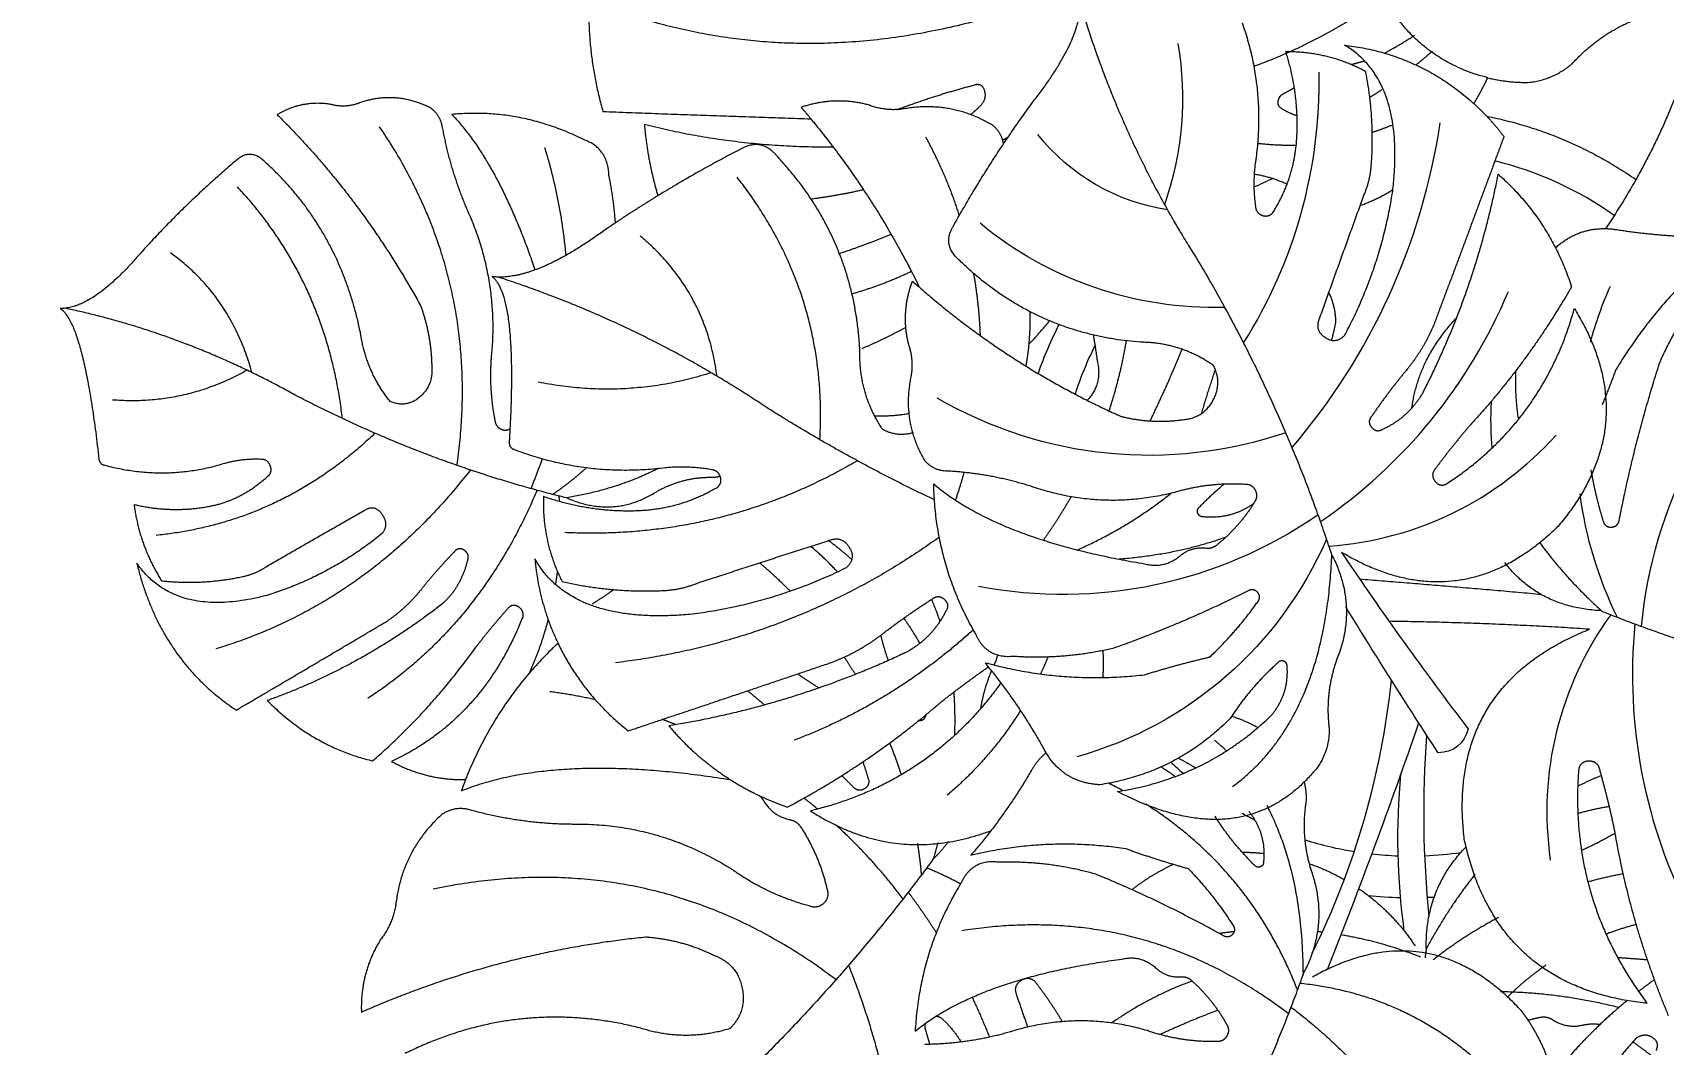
# Model space of a CAD drawing. Header units: inches. Extents: x 17146 to 31738, y -8920 to -2452.
# Drawn here: x 22811.06 to 22822.94, y -5223.51 to -5216.14 of the extents above; entities that cross this region are included whole.
import ezdxf

# ---------------------------------------------------------------- set-up
doc = ezdxf.new("R2010")
doc.units = ezdxf.units.IN
doc.header["$LTSCALE"] = 25
doc.header["$MEASUREMENT"] = 0
doc.header["$PDMODE"] = 3
doc.layers.get('Defpoints').update_dxf_attribs({"color": 251})
doc.layers.add('Dim-external', color=151, linetype='Continuous', lineweight=9)
doc.layers.add('plants', color=105, linetype='Continuous', lineweight=18)
doc.styles.add('int text 1in-8ft', font='trebuc.ttf', dxfattribs={"height": 7})
doc.dimstyles.new('dim 1in-8ft', dxfattribs={"dimtxt": 7, "dimasz": 2, "dimexe": 6, "dimexo": 6, "dimgap": 1, "dimtad": 1, "dimdec": 0, "dimzin": 0, "dimdsep": 46, "dimlunit": 4, "dimtxsty": 'int text 1in-8ft', "dimblk": 'DOT', "dimcen": 4, "dimdle": 6, "dimclrt": 7, "dimadec": 0, "dimazin": 0, "dimtfac": 1, "dimtdec": 0, "dimtofl": 0, "dimtmove": 0, "dimatfit": 3, "dimfxl": 6, "dimfxlon": 1, "dimtolj": 1, "dimtzin": 0, "dimarcsym": 0})
doc.dimstyles.new('dim 1in-8ft c-c', dxfattribs={"dimtxt": 7, "dimasz": 2, "dimexe": 6, "dimexo": 6, "dimgap": 1, "dimtad": 1, "dimdec": 0, "dimzin": 0, "dimdsep": 46, "dimlunit": 4, "dimtxsty": 'int text 1in-8ft', "dimblk": 'DOT', "dimcen": 4, "dimdle": 6, "dimclrt": 7, "dimadec": 0, "dimazin": 0, "dimtfac": 1, "dimtdec": 0, "dimtofl": 0, "dimtmove": 0, "dimatfit": 3, "dimfxl": 6, "dimfxlon": 1, "dimtolj": 1, "dimtzin": 0, "dimarcsym": 0})

# ---------------------------------------------------------------- blocks, each defined once
blk = doc.blocks.new('Monstera_86')
at = {"layer": 'plants'}
for points, degree in [([(0.5667, 1.02229), (0.60753, 1.08693), (0.61641, 1.15825)], 2), ([(0.79487, 0.9924), (0.82491, 1.07672), (0.87244, 1.15207)], 2), ([(0.80145, 1.01022), (0.7355, 1.06021), (0.70638, 1.13893)], 2), ([(0.9968, 0.92926), (1.06038, 1.01567), (1.14135, 1.08578)], 2), ([(0.61464, 1.02921), (0.62833, 1.04457), (0.6387, 1.06165)], 2), ([(0.79655, 0.99708), (0.72491, 1.005), (0.67851, 1.06165)], 2), ([(1.04313, 0.98738), (1.0286, 1.02367), (1.02099, 1.06207)], 2), ([(0.63256, 1.01968), (0.64656, 1.03297), (0.65816, 1.04784)], 2), ([(0.65816, 1.04784), (0.66256, 1.03143), (0.67193, 1.0174)], 2), ([(0.60197, 1.03403), (0.5998, 1.02947), (0.60413, 1.0268)], 2), ([(0.60346, 1.03764), (0.6089, 1.03343), (0.61464, 1.02921)], 2), ([(1.15735, 1.02155), (1.22372, 1.00502), (1.28527, 1.03558)], 2), ([(0.60413, 1.0268), (0.60846, 1.02414), (0.61292, 1.0273)], 2), ([(0.61292, 1.0273), (0.61379, 1.02825), (0.61464, 1.02921)], 2), ([(0.83646, 1.01991), (0.83472, 1.02301), (0.83651, 1.02608)], 2), ([(0.83651, 1.02608), (0.8383, 1.02915), (0.84178, 1.02903)], 2), ([(0.87315, 1.0252), (0.85755, 1.01796), (0.84145, 1.01187)], 2), ([(0.84178, 1.02903), (0.86133, 1.02954), (0.87986, 1.02311)], 2), ([(0.95464, 1.02375), (0.97757, 1.0304), (1.0014, 1.03065)], 2), ([(0.97563, 1.00495), (0.97052, 1.01564), (0.96615, 1.02667)], 2), ([(0.99162, 1.01698), (0.98578, 1.02245), (0.98163, 1.02931)], 2), ([(0.99866, 1.0306), (0.99981, 1.02679), (1.00089, 1.02297)], 2), ([(1.10795, 1.02202), (1.13276, 1.0296), (1.15735, 1.02155)], 2), ([(0.61765, 1.00654), (0.62539, 1.01287), (0.63256, 1.01968)], 2), ([(0.64199, 1.02006), (0.63732, 1.01897), (0.63256, 1.01968)], 2), ([(0.65841, 1.0172), (0.65077, 1.02209), (0.64199, 1.02006)], 2), ([(0.66545, 1.0158), (0.66166, 1.01506), (0.65841, 1.0172)], 2), ([(0.67193, 1.0174), (0.66872, 1.0165), (0.66545, 1.0158)], 2), ([(0.67193, 1.0174), (0.67377, 1.01465), (0.67578, 1.01203)], 2), ([(0.85593, 0.99552), (0.84414, 1.00599), (0.83646, 1.01991)], 2), ([(0.85541, 0.99599), (0.87897, 1.0046), (0.89943, 1.01898)], 2), ([(0.87986, 1.02311), (0.91734, 1.01211), (0.95464, 1.02375)], 2), ([(1.00672, 1.02338), (0.97102, 0.99428), (0.89371, 0.98396)], 2), ([(0.94156, 0.99595), (0.93319, 1.00659), (0.92633, 1.01828)], 2), ([(0.94512, 1.02117), (0.94837, 1.01228), (0.95131, 1.00326)], 2), ([(0.98175, 0.94256), (1.00435, 0.97967), (1.00672, 1.02338)], 2), ([(0.99521, 1.01519), (0.99307, 1.01538), (0.99162, 1.01698)], 2), ([(1.00089, 1.02297), (1.00168, 1.02105), (1.00104, 1.01906)], 2), ([(1.10117, 1), (1.09867, 1.01282), (1.10795, 1.02202)], 2), ([(0.5952, 1.01494), (0.61564, 0.96604), (0.62462, 0.91381)], 2), ([(0.64429, 0.87995), (0.64982, 0.95114), (0.60688, 1.00818)], 2), ([(0.60688, 1.00818), (0.68931, 0.99963), (0.70677, 0.91862)], 2), ([(0.68708, 1.00168), (0.65419, 1.00227), (0.62223, 1.01037)], 2), ([(0.67578, 1.01203), (0.72596, 0.95809), (0.78971, 0.99382)], 2), ([(0.80285, 1.01385), (0.88281, 0.95298), (0.98117, 0.96849)], 2), ([(1.3092, 1.01295), (1.23471, 0.98015), (1.15396, 0.97185)], 2), ([(1.29887, 0.97353), (1.30992, 0.99171), (1.3092, 1.01295)], 2), ([(0.6029, 0.99528), (0.6073, 0.99841), (0.61155, 1.00169)], 2), ([(0.68323, 1.00485), (0.6736, 0.99509), (0.66198, 0.98716)], 2), ([(0.79792, 1.00081), (0.82311, 0.93609), (0.88074, 0.89931)], 2), ([(0.95131, 1.00326), (0.95303, 0.99877), (0.94918, 0.99588)], 2), ([(1.11569, 0.98233), (1.10367, 0.98718), (1.10117, 1)], 2), ([(0.7815, 0.98973), (0.76381, 0.94521), (0.74719, 0.90029), (0.73162, 0.85498)], 3), ([(0.79487, 0.9924), (0.77991, 0.96491), (0.79039, 0.93532)], 2), ([(0.81468, 0.90002), (0.79519, 0.93725), (0.79487, 0.9924)], 2), ([(0.86171, 0.99367), (0.85845, 0.99337), (0.85593, 0.99552)], 2), ([(0.87504, 0.98903), (0.86934, 0.99426), (0.86171, 0.99367)], 2), ([(0.89371, 0.98396), (0.88312, 0.98159), (0.87504, 0.98903)], 2), ([(0.94918, 0.99588), (0.94533, 0.99298), (0.94156, 0.99595)], 2), ([(1.04999, 0.99524), (1.14868, 0.92044), (1.27007, 0.9458)], 2), ([(0.62282, 0.98313), (0.61478, 0.98364), (0.60675, 0.98433)], 2), ([(0.72373, 0.98425), (0.7069, 0.97107), (0.68797, 0.96106)], 2), ([(0.72753, 0.97824), (0.72789, 0.98079), (0.72823, 0.98334)], 2), ([(0.73064, 0.98294), (0.75172, 0.97458), (0.77405, 0.9708)], 2), ([(0.78983, 0.9807), (0.76659, 0.93386), (0.75201, 0.88356), (0.7466, 0.83155)], 3), ([(1.15396, 0.97185), (1.1338, 0.97335), (1.11569, 0.98233)], 2), ([(0.70088, 0.93766), (0.71521, 0.95566), (0.72753, 0.97824)], 2), ([(0.72753, 0.97824), (0.72825, 0.94586), (0.70582, 0.92267)], 2), ([(0.76434, 0.94555), (0.74593, 0.95817), (0.73368, 0.97676)], 2), ([(0.8336, 0.97073), (0.83557, 0.97267), (0.83803, 0.97145)], 2), ([(0.83803, 0.97145), (0.87206, 0.95234), (0.9081, 0.93762)], 2), ([(1.29031, 0.95339), (1.29185, 0.96463), (1.29887, 0.97353)], 2), ([(0.6291, 0.97012), (0.6211, 0.96713), (0.61282, 0.96501)], 2), ([(0.73956, 0.96864), (0.74345, 0.94018), (0.74405, 0.91145), (0.74135, 0.88285)], 3), ([(0.78438, 0.96931), (0.78574, 0.96915), (0.78709, 0.969)], 2), ([(0.83271, 0.96621), (0.83163, 0.96879), (0.8336, 0.97073)], 2), ([(0.83257, 0.96902), (0.83658, 0.96945), (0.84057, 0.97003)], 2), ([(0.8576, 0.9345), (0.84357, 0.94904), (0.83271, 0.96621)], 2), ([(1.01051, 0.94744), (1.00239, 0.95826), (0.99515, 0.96969)], 2), ([(0.61361, 0.80086), (0.61888, 0.85614), (0.60828, 0.91091), (0.58279, 0.96024)], 3), ([(0.72598, 0.96092), (0.72921, 0.92795), (0.72963, 0.8948), (0.72725, 0.86175)], 3), ([(1.05466, 0.94655), (1.05367, 0.9507), (1.0568, 0.9536)], 2), ([(1.0568, 0.9536), (1.05993, 0.95651), (1.06395, 0.95518)], 2), ([(1.06395, 0.95518), (1.08695, 0.94905), (1.1064, 0.93532)], 2), ([(1.26522, 0.90496), (1.28674, 0.92449), (1.29031, 0.95339)], 2), ([(0.72692, 0.95024), (0.72558, 0.95018), (0.72424, 0.95011), (0.7229, 0.95003)], 3), ([(0.75933, 0.94919), (0.75344, 0.94982), (0.74753, 0.95022), (0.7416, 0.95037)], 3), ([(0.88836, 0.94608), (0.87783, 0.93782), (0.86565, 0.9322)], 2), ([(1.01338, 0.95113), (1.02987, 0.92908), (1.05019, 0.91056)], 2), ([(1.06914, 0.91189), (1.05892, 0.92794), (1.05466, 0.94655)], 2), ([(0.63891, 0.94163), (0.62953, 0.93905), (0.61997, 0.93723)], 2), ([(0.79137, 0.93189), (0.78146, 0.93533), (0.77235, 0.94053)], 2), ([(0.79039, 0.93532), (0.79613, 0.91679), (0.79302, 0.89761)], 2), ([(0.9081, 0.93762), (0.93415, 0.93021), (0.96117, 0.93113)], 2), ([(0.96117, 0.93113), (0.9755, 0.92916), (0.98175, 0.94256)], 2), ([(1.00035, 0.93406), (0.99091, 0.93798), (0.98188, 0.94278)], 2), ([(1.00321, 0.93787), (1.00399, 0.92928), (1.00534, 0.92077)], 2), ([(1.1064, 0.93532), (1.14644, 0.90983), (1.19392, 0.91038)], 2), ([(0.62682, 0.79582), (0.65495, 0.83496), (0.66657, 0.88214), (0.65981, 0.92986)], 3), ([(0.72829, 0.92753), (0.7217, 0.92726), (0.71513, 0.92665), (0.7086, 0.9257)], 3), ([(0.75721, 0.92654), (0.75245, 0.92706), (0.74767, 0.9274), (0.74288, 0.92757)], 3), ([(0.82398, 0.90385), (0.8148, 0.91594), (0.81646, 0.93118)], 2), ([(0.81646, 0.93118), (0.81658, 0.93294), (0.81818, 0.93359)], 2), ([(0.81818, 0.93359), (0.81978, 0.93425), (0.82105, 0.93305)], 2), ([(0.82105, 0.93305), (0.83358, 0.92081), (0.84296, 0.90589)], 2), ([(0.89169, 0.92362), (0.87485, 0.92974), (0.8576, 0.9345)], 2), ([(0.97627, 0.92719), (0.93431, 0.91704), (0.89169, 0.92362)], 2), ([(0.94321, 0.88084), (0.95756, 0.90566), (0.97627, 0.92719)], 2), ([(0.9968, 0.92926), (0.99228, 0.9248), (0.98849, 0.9197)], 2), ([(0.99436, 0.92037), (0.99551, 0.92479), (0.9968, 0.92926)], 2), ([(0.64249, 0.92442), (0.63377, 0.92054), (0.62555, 0.9157)], 2), ([(0.70677, 0.91862), (0.7166, 0.83501), (0.63844, 0.80374)], 2), ([(0.79369, 0.9189), (0.78492, 0.92165), (0.77598, 0.92376), (0.7669, 0.92522)], 3), ([(0.82818, 0.92558), (0.82219, 0.9256), (0.81624, 0.92626)], 2), ([(1.06383, 0.90301), (1.01733, 0.93327), (0.9653, 0.9138)], 2), ([(0.62555, 0.9157), (0.62496, 0.9155), (0.62436, 0.91531)], 2), ([(0.62462, 0.91381), (0.62812, 0.89701), (0.63277, 0.88049)], 2), ([(1.07526, 0.90778), (1.07136, 0.90856), (1.06914, 0.91189)], 2), ([(1.19392, 0.91038), (1.22294, 0.91013), (1.25084, 0.90224)], 2), ([(0.62756, 0.90061), (0.63618, 0.90211), (0.6446, 0.90445)], 2), ([(0.6446, 0.90454), (0.64448, 0.90448), (0.64437, 0.90441), (0.64425, 0.90435)], 3), ([(0.7868, 0.87902), (0.82673, 0.92863), (0.89624, 0.89246)], 2), ([(0.82833, 0.90423), (0.82602, 0.90549), (0.82368, 0.9067), (0.82132, 0.90786)], 3), ([(0.82448, 0.90333), (0.82423, 0.90359), (0.82398, 0.90385)], 2), ([(0.95982, 0.83302), (0.99868, 0.88717), (1.06383, 0.90301)], 2), ([(1.07656, 0.90097), (1.0319, 0.87737), (0.99371, 0.84447)], 2), ([(1.05999, 0.90203), (1.06367, 0.89897), (1.06745, 0.89602)], 2), ([(1.08926, 0.89788), (1.08436, 0.90584), (1.07526, 0.90778)], 2), ([(1.09137, 0.89492), (1.08413, 0.89834), (1.07656, 0.90097)], 2), ([(1.25084, 0.90224), (1.25859, 0.90051), (1.26522, 0.90496)], 2), ([(0.79302, 0.89761), (0.79284, 0.89217), (0.79418, 0.88691)], 2), ([(0.89624, 0.89246), (0.84769, 0.88495), (0.81225, 0.85093)], 2), ([(0.8932, 0.89196), (0.89707, 0.88985), (0.90104, 0.88791)], 2), ([(0.94913, 0.84811), (0.96553, 0.87443), (0.98929, 0.89449)], 2), ([(1.03212, 0.88624), (1.03174, 0.88956), (1.03469, 0.89111)], 2), ([(1.03469, 0.89111), (1.03765, 0.89266), (1.04011, 0.89042)], 2), ([(1.09137, 0.89492), (1.09021, 0.89633), (1.08926, 0.89788)], 2), ([(1.10788, 0.8858), (1.09992, 0.89089), (1.09137, 0.89492)], 2), ([(1.2546, 0.89208), (1.20308, 0.87095), (1.10934, 0.88566)], 2), ([(1.25227, 0.88586), (1.25348, 0.88895), (1.2546, 0.89208)], 2), ([(0.63186, 0.88375), (0.63841, 0.8863), (0.6448, 0.88962)], 2), ([(0.83342, 0.88981), (0.78278, 0.8525), (0.77913, 0.76308)], 2), ([(0.83463, 0.85248), (0.86425, 0.88242), (0.90588, 0.88875)], 2), ([(0.8672, 0.8763), (0.86495, 0.87838), (0.86266, 0.88041), (0.86032, 0.88238)], 3), ([(0.86481, 0.88416), (0.86862, 0.88138), (0.87263, 0.87891)], 2), ([(0.90588, 0.88875), (0.92629, 0.8877), (0.93606, 0.86975)], 2), ([(1.0144, 0.88292), (1.01718, 0.87428), (1.02057, 0.86586)], 2), ([(1.0353, 0.87624), (1.0336, 0.8812), (1.03212, 0.88624)], 2), ([(1.04011, 0.89042), (1.04343, 0.88706), (1.0468, 0.88375)], 2), ([(1.14127, 0.85659), (1.12682, 0.87371), (1.10788, 0.8858)], 2), ([(1.10934, 0.88566), (1.10861, 0.88571), (1.10788, 0.8858)], 2), ([(1.20184, 0.81137), (1.2354, 0.8429), (1.25227, 0.88586)], 2), ([(1.29277, 0.876), (1.27328, 0.8865), (1.25227, 0.88586)], 2), ([(0.63277, 0.88049), (0.63377, 0.87604), (0.63833, 0.87583)], 2), ([(0.63833, 0.87583), (0.64289, 0.87562), (0.64429, 0.87995)], 2), ([(0.78054, 0.85831), (0.78054, 0.86961), (0.7868, 0.87902)], 2), ([(0.78198, 0.75452), (0.80787, 0.81323), (0.85675, 0.85586), (0.91844, 0.87353)], 3), ([(0.86307, 0.87409), (0.85831, 0.87661), (0.85374, 0.87947)], 2), ([(0.93521, 0.87124), (0.94004, 0.87531), (0.94321, 0.88084)], 2), ([(1.22111, 0.79717), (1.24322, 0.85303), (1.29277, 0.876)], 2), ([(1.30307, 0.87568), (1.2716, 0.84846), (1.24662, 0.81347)], 2), ([(1.36061, 0.84275), (1.33534, 0.8681), (1.30307, 0.87568)], 2), ([(0.70474, 0.85811), (0.70638, 0.8661), (0.71292, 0.87135), (0.72108, 0.87122)], 3), ([(0.72108, 0.87122), (0.73828, 0.8449), (0.7551, 0.81833), (0.77155, 0.79152)], 3), ([(0.84316, 0.86444), (0.83985, 0.86714), (0.83675, 0.87013)], 2), ([(0.93606, 0.86975), (0.94999, 0.84432), (0.96854, 0.82203)], 2), ([(0.97499, 0.80406), (1.01809, 0.84345), (1.0728, 0.86443)], 2), ([(0.77376, 0.76184), (0.75174, 0.79463), (0.72872, 0.82673), (0.70474, 0.85811)], 3), ([(0.7765, 0.82054), (0.78307, 0.83894), (0.78054, 0.85831)], 2), ([(0.81963, 0.85757), (0.82634, 0.85369), (0.83389, 0.85135)], 2), ([(0.98569, 0.83818), (0.98483, 0.84949), (0.98528, 0.8615)], 2), ([(1.01139, 0.81628), (1.07344, 0.84554), (1.14127, 0.85659)], 2), ([(1.16343, 0.85927), (1.10696, 0.84043), (1.05061, 0.82126)], 2), ([(1.13736, 0.85593), (1.14109, 0.85444), (1.14485, 0.85306)], 2), ([(1.20184, 0.81137), (1.18827, 0.83975), (1.16343, 0.85927)], 2), ([(0.81225, 0.85093), (0.80236, 0.83913), (0.80355, 0.82377)], 2), ([(0.80821, 0.82172), (0.82352, 0.8353), (0.83463, 0.85248)], 2), ([(0.97086, 0.8469), (0.96903, 0.83634), (0.96495, 0.82643)], 2), ([(1.00085, 0.85049), (1.00108, 0.85107), (1.00131, 0.85163)], 2), ([(1.00131, 0.85163), (1.00205, 0.85362), (1.00414, 0.85382)], 2), ([(1.00414, 0.85382), (1.00452, 0.85385), (1.00491, 0.8538)], 2), ([(1.37759, 0.84794), (1.33613, 0.82366), (1.2948, 0.79909)], 2), ([(1.43188, 0.76767), (1.41913, 0.82033), (1.37759, 0.84794)], 2), ([(0.63148, 0.79398), (0.54769, 0.82741), (0.45857, 0.84137)], 2), ([(0.99371, 0.84447), (0.98097, 0.83425), (0.96755, 0.82492)], 2), ([(1.08902, 0.84512), (1.09361, 0.84122), (1.09826, 0.8374)], 2), ([(1.18137, 0.84231), (1.19369, 0.83956), (1.20621, 0.83789)], 2), ([(1.21328, 0.72781), (1.24416, 0.80128), (1.30566, 0.84156)], 2), ([(1.26477, 0.78968), (1.30904, 0.82425), (1.36061, 0.84275)], 2), ([(0.88142, 0.82865), (0.86383, 0.82311), (0.84586, 0.81895)], 2), ([(0.96854, 0.82203), (0.92562, 0.83373), (0.88142, 0.82865)], 2), ([(0.90409, 0.82955), (0.90398, 0.82974), (0.90387, 0.82993), (0.90376, 0.83012)], 3), ([(0.90413, 0.83013), (0.90358, 0.82276), (0.90409, 0.81538)], 2), ([(1.03939, 0.82843), (1.04232, 0.82365), (1.04545, 0.81901)], 2), ([(1.0709, 0.82815), (1.06512, 0.83206), (1.05924, 0.83582)], 2), ([(0.77913, 0.76308), (0.76466, 0.79121), (0.7765, 0.82054)], 2), ([(0.80355, 0.82377), (0.80361, 0.82199), (0.80523, 0.82128)], 2), ([(0.80523, 0.82128), (0.80686, 0.82056), (0.80821, 0.82172)], 2), ([(0.93419, 0.81893), (0.9361, 0.82359), (0.93825, 0.82814)], 2), ([(0.9626, 0.82118), (0.96201, 0.8194), (0.96157, 0.81758)], 2), ([(0.9636, 0.82332), (0.96312, 0.82224), (0.9626, 0.82118)], 2), ([(0.96755, 0.82492), (0.96712, 0.82459), (0.96663, 0.82435)], 2), ([(0.99348, 0.75346), (1.073, 0.8104), (1.17044, 0.82207)], 2), ([(1.02139, 0.82086), (1.0236, 0.81433), (1.0253, 0.80764)], 2), ([(1.05061, 0.82126), (1.03708, 0.81575), (1.02544, 0.807)], 2), ([(1.20721, 0.79843), (1.21122, 0.81376), (1.21756, 0.82789)], 2), ([(0.84586, 0.81895), (0.83088, 0.80486), (0.81908, 0.78801)], 2), ([(0.82439, 0.78256), (0.86016, 0.80052), (0.89785, 0.814)], 2), ([(0.89785, 0.814), (0.92499, 0.82051), (0.95284, 0.81862)], 2), ([(0.9346, 0.81894), (0.93454, 0.81911), (0.93447, 0.81927), (0.9344, 0.81943)], 3), ([(0.95284, 0.81862), (0.96769, 0.82007), (0.97366, 0.8064)], 2), ([(0.98987, 0.7937), (0.9971, 0.80828), (1.01139, 0.81628)], 2), ([(1.01295, 0.79769), (1.00829, 0.80439), (1.00424, 0.81148)], 2), ([(1.21442, 0.76531), (1.21231, 0.78946), (1.20184, 0.81137)], 2), ([(1.24662, 0.81347), (1.23817, 0.8025), (1.22905, 0.79226)], 2), ([(1.24969, 0.71672), (1.30592, 0.78937), (1.38874, 0.81454)], 2), ([(0.60993, 0.80222), (0.60377, 0.73608), (0.57236, 0.67689), (0.52105, 0.63471)], 3), ([(0.63844, 0.80374), (0.6931, 0.8002), (0.74787, 0.79942)], 2), ([(0.97366, 0.8064), (0.99567, 0.76833), (0.9966, 0.72436)], 2), ([(1.02544, 0.807), (1.01192, 0.79646), (0.99745, 0.78725)], 2), ([(1.0253, 0.80764), (1.02543, 0.80737), (1.02556, 0.80709)], 2), ([(0.62309, 0.79727), (0.6336, 0.77604), (0.64047, 0.75333), (0.64349, 0.72983)], 3), ([(0.66569, 0.75625), (0.65173, 0.77562), (0.63148, 0.79398)], 2), ([(0.63182, 0.79367), (0.66598, 0.79196), (0.68468, 0.76725)], 2), ([(0.99092, 0.78732), (0.98769, 0.79007), (0.98987, 0.7937)], 2), ([(0.99784, 0.78751), (0.99528, 0.79333), (0.99323, 0.79951)], 2), ([(1.04433, 0.77015), (1.08483, 0.79021), (1.12977, 0.79568)], 2), ([(1.12977, 0.79568), (1.19424, 0.80129), (1.21442, 0.76531)], 2), ([(1.22362, 0.79133), (1.22048, 0.79327), (1.22111, 0.79717)], 2), ([(1.2948, 0.79909), (1.28502, 0.79236), (1.27721, 0.78286)], 2), ([(0.76395, 0.7763), (0.71497, 0.78014), (0.66453, 0.78465)], 2), ([(0.78661, 0.74125), (0.84133, 0.77891), (0.90689, 0.79274), (0.97216, 0.78039)], 3), ([(0.81908, 0.78801), (0.81788, 0.78546), (0.81984, 0.78344)], 2), ([(0.99745, 0.78725), (0.99416, 0.78457), (0.99092, 0.78732)], 2), ([(1.17132, 0.78212), (1.17717, 0.78622), (1.18317, 0.79008)], 2), ([(1.22905, 0.79226), (1.22676, 0.78939), (1.22362, 0.79133)], 2), ([(1.25131, 0.76625), (1.25477, 0.78057), (1.26477, 0.78968)], 2), ([(1.29764, 0.75125), (1.32638, 0.77469), (1.36082, 0.78525)], 2), ([(1.36082, 0.78525), (1.41058, 0.79833), (1.43188, 0.76767)], 2), ([(0.65559, 0.74764), (0.70924, 0.8), (0.77376, 0.76184)], 2), ([(0.81984, 0.78344), (0.82181, 0.78143), (0.82439, 0.78256)], 2), ([(1.12716, 0.77906), (1.09045, 0.76702), (1.05368, 0.75517)], 2), ([(1.07495, 0.78299), (1.08298, 0.77485), (1.09172, 0.76749)], 2), ([(1.14345, 0.78257), (1.13501, 0.78214), (1.12716, 0.77906)], 2), ([(1.19956, 0.77772), (1.17185, 0.78405), (1.14345, 0.78257)], 2), ([(1.20973, 0.73125), (1.21062, 0.75577), (1.19956, 0.77772)], 2), ([(1.2022, 0.77201), (1.20261, 0.77542), (1.20314, 0.7788)], 2), ([(1.27721, 0.78286), (1.2682, 0.7715), (1.25824, 0.76124)], 2), ([(1.41833, 0.77728), (1.39562, 0.77971), (1.37355, 0.77486)], 2), ([(1.43337, 0.73574), (1.43034, 0.75842), (1.41833, 0.77728)], 2), ([(0.88139, 0.768), (0.87054, 0.77076), (0.86195, 0.76357)], 2), ([(0.9966, 0.72436), (0.96078, 0.75486), (0.88139, 0.768)], 2), ([(1.04278, 0.75885), (1.03886, 0.76514), (1.04433, 0.77015)], 2), ([(1.04915, 0.77247), (1.05599, 0.76495), (1.06379, 0.75843)], 2), ([(1.2531, 0.7605), (1.25015, 0.76264), (1.25131, 0.76625)], 2), ([(1.3613, 0.76962), (1.33431, 0.75403), (1.30724, 0.7386)], 2), ([(1.37355, 0.77486), (1.36699, 0.77342), (1.3613, 0.76962)], 2), ([(0.7807, 0.75831), (0.73263, 0.75483), (0.68897, 0.73351), (0.65667, 0.69773)], 3), ([(0.77913, 0.76308), (0.80716, 0.67733), (0.85357, 0.59997)], 2), ([(0.84201, 0.75774), (0.82948, 0.74766), (0.82107, 0.73396)], 2), ([(0.83705, 0.75346), (0.86299, 0.76293), (0.89524, 0.7655)], 2), ([(0.84804, 0.7594), (0.84468, 0.75981), (0.84201, 0.75774)], 2), ([(0.86195, 0.76357), (0.85588, 0.75853), (0.84804, 0.7594)], 2), ([(0.91807, 0.76037), (0.89054, 0.74827), (0.86711, 0.72952)], 2), ([(1.054, 0.75528), (1.04759, 0.76004), (1.04161, 0.76536)], 2), ([(1.05368, 0.75517), (1.0467, 0.75257), (1.04278, 0.75885)], 2), ([(1.25824, 0.76124), (1.25606, 0.75837), (1.2531, 0.7605)], 2), ([(0.93668, 0.75503), (0.92845, 0.74356), (0.9215, 0.73129)], 2), ([(1.03824, 0.71169), (1.11225, 0.75497), (1.19813, 0.75095)], 2), ([(1.29813, 0.74065), (1.2941, 0.74596), (1.29764, 0.75125)], 2), ([(1.30173, 0.69666), (1.35326, 0.7456), (1.42127, 0.75245)], 2), ([(0.62219, 0.7445), (0.61367, 0.70036), (0.59985, 0.65759)], 2), ([(0.62609, 0.74794), (0.62295, 0.74757), (0.62219, 0.7445)], 2), ([(0.63068, 0.74549), (0.62924, 0.7483), (0.62609, 0.74794)], 2), ([(0.64665, 0.62851), (0.60791, 0.69132), (0.65559, 0.74764)], 2), ([(0.63765, 0.71674), (0.63511, 0.73134), (0.63068, 0.74549)], 2), ([(0.78529, 0.74495), (0.73949, 0.71356), (0.70424, 0.67033), (0.68271, 0.61914)], 3), ([(0.8217, 0.73497), (0.83427, 0.74395), (0.84968, 0.74233)], 2), ([(0.84968, 0.74233), (0.85158, 0.74221), (0.8523, 0.74046)], 2), ([(0.8523, 0.74046), (0.85302, 0.73871), (0.85173, 0.73731)], 2), ([(1.30724, 0.7386), (1.30216, 0.73535), (1.29813, 0.74065)], 2), ([(0.82107, 0.73396), (0.81917, 0.73091), (0.82091, 0.72776)], 2), ([(0.85173, 0.73731), (0.84529, 0.73052), (0.8381, 0.72452)], 2), ([(0.86573, 0.72919), (0.90478, 0.73889), (0.94285, 0.72586)], 2), ([(0.98468, 0.73321), (0.98205, 0.72572), (0.97992, 0.71807)], 2), ([(0.99619, 0.73305), (1.04376, 0.7105), (1.08819, 0.68237)], 2), ([(1.11468, 0.72622), (1.13458, 0.73809), (1.1578, 0.73908)], 2), ([(1.14685, 0.71579), (1.16871, 0.72714), (1.19708, 0.73199)], 2), ([(1.19708, 0.73199), (1.17128, 0.74328), (1.14808, 0.72861)], 2), ([(1.1578, 0.73908), (1.18452, 0.74008), (1.20973, 0.73125)], 2), ([(1.19708, 0.73199), (1.27352, 0.71334), (1.34539, 0.67579)], 2), ([(1.20133, 0.73093), (1.20122, 0.73245), (1.20112, 0.73396)], 2), ([(1.35952, 0.71943), (1.37335, 0.7328), (1.39142, 0.73657)], 2), ([(1.39142, 0.73657), (1.41224, 0.74077), (1.43337, 0.73574)], 2), ([(0.7168, 0.72457), (0.66357, 0.6898), (0.64665, 0.62851)], 2), ([(0.72296, 0.7226), (0.72063, 0.72593), (0.7168, 0.72457)], 2), ([(0.72269, 0.71615), (0.72528, 0.71927), (0.72296, 0.7226)], 2), ([(0.82091, 0.72776), (0.82265, 0.72462), (0.82624, 0.72461)], 2), ([(0.82624, 0.72461), (0.84639, 0.7234), (0.86573, 0.72919)], 2), ([(0.94285, 0.72586), (0.96628, 0.71836), (0.99086, 0.71725)], 2), ([(1.1133, 0.72033), (1.1122, 0.72369), (1.11468, 0.72622)], 2), ([(1.14808, 0.72861), (1.13341, 0.72026), (1.11666, 0.72073)], 2), ([(1.20472, 0.73007), (1.19498, 0.72342), (1.18612, 0.71536)], 2), ([(1.21659, 0.7269), (1.2132, 0.71887), (1.21036, 0.71054)], 2), ([(0.7036, 0.69229), (0.71356, 0.70389), (0.72269, 0.71615)], 2), ([(0.80427, 0.69638), (0.86828, 0.71791), (0.93616, 0.71116), (0.99467, 0.67743)], 3), ([(0.99086, 0.71725), (0.99756, 0.71658), (1.0017, 0.71127)], 2), ([(1.11792, 0.71638), (1.11441, 0.71698), (1.1133, 0.72033)], 2), ([(1.11666, 0.72073), (1.115, 0.72053), (1.11337, 0.72012)], 2), ([(1.14331, 0.71539), (1.13055, 0.71419), (1.11792, 0.71638)], 2), ([(1.22584, 0.7055), (1.18582, 0.72066), (1.14331, 0.71539)], 2), ([(1.257, 0.7142), (1.24236, 0.61307), (1.29923, 0.52922)], 2), ([(1.35934, 0.71384), (1.35796, 0.71679), (1.35952, 0.71943)], 2), ([(1.36356, 0.71076), (1.36071, 0.71088), (1.35934, 0.71384)], 2), ([(1.38365, 0.71297), (1.37381, 0.7103), (1.36356, 0.71076)], 2), ([(1.44993, 0.714), (1.41621, 0.72304), (1.38365, 0.71297)], 2), ([(1.45257, 0.71085), (1.45214, 0.71341), (1.44993, 0.714)], 2), ([(0.69208, 0.67924), (0.69282, 0.6919), (0.69173, 0.70453)], 2), ([(0.80086, 0.70446), (0.7576, 0.6538), (0.72984, 0.59293), (0.71994, 0.52705)], 3), ([(1.0017, 0.71127), (1.0138, 0.68999), (1.00893, 0.66601)], 2), ([(1.22848, 0.70173), (1.22847, 0.70451), (1.22584, 0.7055)], 2), ([(1.47366, 0.62851), (1.46089, 0.63666), (1.45257, 0.71085)], 2), ([(0.75744, 0.69337), (0.75494, 0.69646), (0.75147, 0.69453)], 2), ([(1.00787, 0.69641), (1.01655, 0.69891), (1.02447, 0.69461)], 2), ([(1.05873, 0.7002), (1.05429, 0.62013), (1.10398, 0.55679)], 2), ([(1.22806, 0.69427), (1.22825, 0.69792), (1.22848, 0.70173)], 2), ([(1.22806, 0.69427), (1.23025, 0.6958), (1.23272, 0.69462)], 2), ([(0.64823, 0.6166), (0.67163, 0.65758), (0.7036, 0.69229)], 2), ([(0.67708, 0.68837), (0.67724, 0.68792), (0.67739, 0.68748)], 2), ([(0.67739, 0.68748), (0.67908, 0.675), (0.67856, 0.66241)], 2), ([(0.75147, 0.69453), (0.73755, 0.68817), (0.72965, 0.67508)], 2), ([(0.738, 0.66173), (0.74828, 0.67405), (0.75733, 0.68729)], 2), ([(0.75733, 0.68729), (0.75994, 0.69029), (0.75744, 0.69337)], 2), ([(0.86062, 0.68925), (0.84964, 0.68856), (0.8442, 0.67901)], 2), ([(0.89423, 0.68746), (0.8776, 0.69161), (0.86062, 0.68925)], 2), ([(0.87835, 0.68992), (0.86903, 0.67064), (0.86091, 0.65084)], 2), ([(1.00819, 0.61352), (0.957, 0.65942), (0.89423, 0.68746)], 2), ([(1.02885, 0.68715), (1.0195, 0.68741), (1.00988, 0.68583)], 2), ([(1.02447, 0.69461), (1.03747, 0.67516), (1.03691, 0.65185)], 2), ([(1.23781, 0.61107), (1.22431, 0.62129), (1.22806, 0.69427)], 2), ([(1.23272, 0.69462), (1.23562, 0.69324), (1.23612, 0.68971)], 2), ([(1.23612, 0.68971), (1.23993, 0.67005), (1.23769, 0.65046)], 2), ([(1.31956, 0.6886), (1.32823, 0.61431), (1.37685, 0.56208)], 2), ([(0.62413, 0.66218), (0.62764, 0.67175), (0.63151, 0.68118)], 2), ([(0.73536, 0.68276), (0.7318, 0.65572), (0.711, 0.63363)], 2), ([(0.8442, 0.67901), (0.83875, 0.66945), (0.84376, 0.65966)], 2), ([(0.84281, 0.66182), (0.84689, 0.67368), (0.85038, 0.68573)], 2), ([(0.90079, 0.68446), (0.8946, 0.66566), (0.89134, 0.64616)], 2), ([(0.90714, 0.65794), (0.90451, 0.66955), (0.91247, 0.67845)], 2), ([(0.91247, 0.67845), (0.91258, 0.67857), (0.91268, 0.67869)], 2), ([(1.08819, 0.68237), (1.15634, 0.6367), (1.23454, 0.61133)], 2), ([(1.2772, 0.67681), (1.28454, 0.68314), (1.29352, 0.67924)], 2), ([(1.29352, 0.67924), (1.30667, 0.66293), (1.30978, 0.64139)], 2), ([(1.37169, 0.66219), (1.406, 0.68154), (1.4451, 0.6785)], 2), ([(0.72965, 0.67508), (0.70046, 0.61803), (0.68825, 0.55513)], 2), ([(0.9085, 0.64869), (0.91279, 0.65726), (0.91643, 0.66613), (0.9194, 0.67524)], 3), ([(1.11807, 0.66362), (1.16464, 0.67842), (1.21258, 0.66873)], 2), ([(1.27079, 0.65962), (1.26986, 0.67047), (1.2772, 0.67681)], 2), ([(1.34539, 0.67579), (1.40582, 0.6421), (1.47105, 0.62834)], 2), ([(0.56973, 0.59815), (0.60218, 0.6257), (0.62413, 0.66218)], 2), ([(0.72391, 0.63867), (0.72945, 0.65112), (0.738, 0.66173)], 2), ([(0.84376, 0.65966), (0.8617, 0.64703), (0.88365, 0.64693)], 2), ([(0.92808, 0.63699), (0.93252, 0.6457), (0.93637, 0.6547), (0.9396, 0.66394)], 3), ([(0.94615, 0.65996), (0.94346, 0.64506), (0.94394, 0.62993)], 2), ([(1.00893, 0.66601), (1.00716, 0.65664), (1.01043, 0.64768)], 2), ([(1.11496, 0.66545), (1.1209, 0.61906), (1.15694, 0.58882)], 2), ([(1.27693, 0.62681), (1.27113, 0.6427), (1.27079, 0.65962)], 2), ([(1.36897, 0.6635), (1.38068, 0.62151), (1.41356, 0.59809)], 2), ([(0.59985, 0.65759), (0.58704, 0.62898), (0.56628, 0.6055)], 2), ([(0.90946, 0.6428), (0.90821, 0.6502), (0.90714, 0.65794)], 2), ([(1.01179, 0.63878), (1.02369, 0.64535), (1.03582, 0.65044)], 2), ([(1.03691, 0.65185), (1.03991, 0.59027), (1.08229, 0.54509)], 2), ([(1.23769, 0.65046), (1.23485, 0.61112), (1.25111, 0.57508)], 2), ([(0.63779, 0.64672), (0.63496, 0.6363), (0.63135, 0.62613), (0.62698, 0.61625)], 3), ([(0.77216, 0.64316), (0.75221, 0.60596), (0.74586, 0.56423)], 2), ([(0.78283, 0.6443), (0.77702, 0.64812), (0.77216, 0.64316)], 2), ([(0.77913, 0.64564), (0.77782, 0.64067), (0.7769, 0.63562)], 2), ([(0.786, 0.63406), (0.78863, 0.64049), (0.78283, 0.6443)], 2), ([(0.82732, 0.64728), (0.79931, 0.6028), (0.78514, 0.55192), (0.7861, 0.49936)], 3), ([(0.88365, 0.64693), (0.9415, 0.64251), (0.98287, 0.60183)], 2), ([(0.94449, 0.64786), (0.93857, 0.64174), (0.93312, 0.63497)], 2), ([(0.97108, 0.64333), (0.97171, 0.62619), (0.97471, 0.60931)], 2), ([(1.01043, 0.64768), (1.01446, 0.63026), (1.00819, 0.61352)], 2), ([(1.30978, 0.64139), (1.32148, 0.58505), (1.3616, 0.54864)], 2), ([(0.68514, 0.53456), (0.70437, 0.58667), (0.72391, 0.63867)], 2), ([(0.76157, 0.56623), (0.77387, 0.60011), (0.786, 0.63406)], 2), ([(0.7769, 0.63562), (0.7771, 0.62718), (0.78082, 0.61958)], 2), ([(0.83758, 0.62789), (0.88664, 0.6292), (0.93339, 0.61313), (0.97128, 0.58193)], 3), ([(1.35519, 0.52257), (1.30929, 0.56807), (1.27693, 0.62681)], 2), ([(1.42899, 0.59726), (1.45534, 0.62846), (1.47366, 0.62851)], 2), ([(0.68825, 0.55513), (0.65978, 0.58036), (0.64823, 0.6166)], 2), ([(1.05146, 0.54033), (1.02423, 0.57634), (1.00445, 0.61684)], 2), ([(1.00874, 0.60827), (1.02498, 0.61596), (1.04142, 0.62061)], 2), ([(1.17593, 0.58539), (1.19747, 0.60117), (1.21438, 0.60741)], 2), ([(1.21438, 0.60741), (1.22784, 0.61238), (1.23781, 0.61107)], 2), ([(1.25977, 0.52247), (1.23418, 0.54911), (1.21438, 0.60741)], 2), ([(0.85357, 0.59997), (0.89471, 0.53526), (0.91648, 0.46174)], 2), ([(0.98287, 0.60183), (0.99227, 0.59358), (0.98561, 0.583)], 2), ([(1.04841, 0.59853), (1.03409, 0.59371), (1.01984, 0.58795)], 2), ([(1.19742, 0.59941), (1.20009, 0.56941), (1.20898, 0.54066)], 2), ([(1.37792, 0.5479), (1.40487, 0.57067), (1.42899, 0.59726)], 2), ([(0.62327, 0.5854), (0.60044, 0.58896), (0.57734, 0.58938)], 2), ([(0.65702, 0.59533), (0.6425, 0.58234), (0.62327, 0.5854)], 2), ([(0.6131, 0.55812), (0.61825, 0.56727), (0.62379, 0.57621), (0.62971, 0.58489)], 3), ([(0.98561, 0.583), (0.96611, 0.54799), (0.94244, 0.51565)], 2), ([(1.14727, 0.56685), (1.159, 0.57404), (1.17043, 0.58168)], 2), ([(1.17043, 0.58168), (1.17319, 0.58352), (1.17593, 0.58539)], 2), ([(1.17043, 0.58168), (1.17138, 0.56858), (1.17397, 0.55567)], 2), ([(0.62489, 0.57763), (0.6446, 0.56369), (0.6666, 0.55363), (0.69005, 0.54785)], 3), ([(0.76375, 0.57225), (0.75453, 0.56894), (0.74578, 0.56355)], 2), ([(0.8116, 0.57646), (0.79991, 0.55822), (0.79835, 0.53662)], 2), ([(0.81718, 0.57758), (0.81405, 0.5787), (0.8116, 0.57646)], 2), ([(0.82078, 0.57318), (0.82031, 0.57646), (0.81718, 0.57758)], 2), ([(0.82103, 0.54949), (0.82249, 0.56135), (0.82078, 0.57318)], 2), ([(0.87041, 0.57163), (0.86042, 0.54332), (0.85791, 0.5133), (0.86307, 0.48372)], 3), ([(0.86876, 0.57459), (0.89699, 0.57019), (0.92189, 0.55575), (0.93972, 0.53344)], 3), ([(0.98257, 0.5776), (0.98968, 0.55538), (1.00085, 0.53486)], 2), ([(1.25111, 0.57508), (1.26068, 0.55286), (1.265, 0.52884)], 2), ([(0.74586, 0.56423), (0.73886, 0.50432), (0.77216, 0.48456)], 2), ([(0.75782, 0.55114), (0.75846, 0.55899), (0.76157, 0.56623)], 2), ([(0.81122, 0.55746), (0.81476, 0.55896), (0.81824, 0.56056), (0.82168, 0.56226)], 3), ([(1.03493, 0.56363), (1.04939, 0.56692), (1.06374, 0.56877)], 2), ([(1.1024, 0.5416), (1.12531, 0.5534), (1.14727, 0.56685)], 2), ([(1.15466, 0.52796), (1.15281, 0.54839), (1.14727, 0.56685)], 2), ([(0.57123, 0.44038), (0.58202, 0.50285), (0.6131, 0.55812)], 2), ([(0.6131, 0.55812), (0.65011, 0.53236), (0.69434, 0.5236)], 2), ([(0.82153, 0.55497), (0.8121, 0.55651), (0.80359, 0.56048)], 2), ([(1.17397, 0.55567), (1.17477, 0.54094), (1.18717, 0.5365)], 2), ([(0.76089, 0.49874), (0.75567, 0.52473), (0.75782, 0.55114)], 2), ([(0.82812, 0.47234), (0.81493, 0.51003), (0.82103, 0.54949)], 2), ([(1.08229, 0.54509), (1.09085, 0.53485), (1.1024, 0.5416)], 2), ([(1.3616, 0.54864), (1.36987, 0.54027), (1.37792, 0.5479)], 2), ([(0.69434, 0.5236), (0.68943, 0.52882), (0.68514, 0.53456)], 2), ([(0.79835, 0.53662), (0.79669, 0.51175), (0.80432, 0.48803)], 2), ([(0.79859, 0.53935), (0.80902, 0.53958), (0.81971, 0.53837)], 2), ([(0.95621, 0.5352), (0.95756, 0.53588), (0.95892, 0.53654)], 2), ([(0.95845, 0.53854), (0.9595, 0.5324), (0.96434, 0.52842)], 2), ([(1.05146, 0.54033), (1.10482, 0.54072), (1.15466, 0.52796)], 2), ([(1.06371, 0.52483), (1.05742, 0.53245), (1.05146, 0.54033)], 2), ([(1.18717, 0.5365), (1.22243, 0.51882), (1.25977, 0.52247)], 2), ([(0.74627, 0.5283), (0.75168, 0.53057), (0.75723, 0.53238)], 2), ([(0.96434, 0.52842), (0.9868, 0.51493), (1.01267, 0.51936)], 2), ([(1.265, 0.52884), (1.26649, 0.52233), (1.27155, 0.51881)], 2), ([(0.69434, 0.5236), (0.69778, 0.51995), (0.7015, 0.51658)], 2), ([(0.79815, 0.52319), (0.80298, 0.52171), (0.80712, 0.51879)], 2), ([(0.80712, 0.51879), (0.80883, 0.51772), (0.80839, 0.51509)], 2), ([(0.96884, 0.50971), (0.96756, 0.51486), (0.97193, 0.51855)], 2), ([(0.97193, 0.51855), (0.97415, 0.52069), (0.97647, 0.52263)], 2), ([(1.01392, 0.51883), (0.99446, 0.51156), (0.97494, 0.50649)], 2), ([(1.01267, 0.51936), (1.02277, 0.52096), (1.03228, 0.51721)], 2), ([(1.01669, 0.51978), (1.01531, 0.51932), (1.01392, 0.51883)], 2), ([(1.03228, 0.51721), (1.05084, 0.51241), (1.06898, 0.51855)], 2), ([(1.06898, 0.51855), (1.06632, 0.52167), (1.06371, 0.52483)], 2), ([(1.17724, 0.52082), (1.12051, 0.52301), (1.06371, 0.52483)], 2), ([(1.16517, 0.37363), (1.1974, 0.4516), (1.17724, 0.52082)], 2), ([(1.27155, 0.51881), (1.29123, 0.50914), (1.31086, 0.5164)], 2), ([(1.31086, 0.5164), (1.31855, 0.51911), (1.32658, 0.51683)], 2), ([(1.32658, 0.51683), (1.34188, 0.51468), (1.35519, 0.52257)], 2), ([(0.7015, 0.51658), (0.69747, 0.50978), (0.69393, 0.5024)], 2), ([(0.77216, 0.48456), (0.73169, 0.48922), (0.7015, 0.51658)], 2), ([(0.75177, 0.50894), (0.75514, 0.51117), (0.75856, 0.51325)], 2), ([(0.80584, 0.51125), (0.80274, 0.50953), (0.79961, 0.50793)], 2), ([(0.80839, 0.51509), (0.80794, 0.51246), (0.80584, 0.51125)], 2), ([(0.94244, 0.51565), (0.91444, 0.47997), (0.91663, 0.45868)], 2), ([(0.97494, 0.50649), (0.97013, 0.50457), (0.96884, 0.50971)], 2), ([(0.67112, 0.50489), (0.65798, 0.50333), (0.64791, 0.49475)], 2), ([(0.69393, 0.5024), (0.68281, 0.50522), (0.67112, 0.50489)], 2), ([(0.69393, 0.5024), (0.74997, 0.48822), (0.7662, 0.41754)], 2), ([(0.64791, 0.49475), (0.63256, 0.47779), (0.61117, 0.46968)], 2), ([(0.72411, 0.48778), (0.72866, 0.49177), (0.73331, 0.4955)], 2), ([(0.82181, 0.49611), (0.78495, 0.48288), (0.7502, 0.4582)], 2), ([(0.80432, 0.48803), (0.78124, 0.48786), (0.76089, 0.49874)], 2), ([(0.76836, 0.49518), (0.76498, 0.49415), (0.76161, 0.49327)], 2), ([(0.75054, 0.48898), (0.74215, 0.48458), (0.73399, 0.47916)], 2), ([(0.92715, 0.45627), (1.0501, 0.50386), (1.16005, 0.46887)], 2)]:
    blk.add_open_spline(points, degree=degree, dxfattribs=at)
blk = doc.blocks.new('_Dot')
at = {"color": 0, "linetype": 'ByBlock', "lineweight": -2}
blk.add_line((-0.5, 0), (-1, 0), dxfattribs=at)
at = {"color": 0, "linetype": 'ByBlock', "const_width": 0.5}
blk.add_lwpolyline([(-0.25, 0, 1), (0.25, 0, 1)], format="xyb", close=True, dxfattribs=at)
blk = doc.blocks.new('*D198')
at = {"layer": 'Defpoints', "color": 0, "transparency": 16777216}
for p in [(22829.726, -5187.48), (22745.726, -5209.889), (22829.726, -5209.889)]:
    blk.add_point(p, dxfattribs=at)
at = {"layer": 'Dim-external', "color": 0, "lineweight": -2, "transparency": 16777216}
for p, q in [((22751.726, -5187.48), (22739.726, -5187.48)), ((22745.726, -5189.48), (22745.726, -5207.889)), ((22745.726, -5198.684), (22734.726, -5205.07)), ((22734.726, -5205.07), (22734.726, -5229.164)), ((22751.726, -5209.889), (22739.726, -5209.889))]:
    blk.add_line(p, q, dxfattribs=at)
at = {"layer": 'Dim-external', "color": 0, "lineweight": -2, "transparency": 16777216, "xscale": 2, "yscale": 2, "zscale": 2}
for p, rotation in [((22745.726, -5187.48), 90), ((22745.726, -5209.889), 270)]:
    blk.add_blockref('_Dot', p, dxfattribs=dict(at, rotation=rotation))
at = {"layer": 'Dim-external', "color": 7, "transparency": 16777216, "insert": (22730.165, -5217.117), "char_height": 7, "attachment_point": 5, "rotation": 90, "style": 'int text 1in-8ft'}
blk.add_mtext('\\A1;1\'-10"', dxfattribs=at)
blk = doc.blocks.new('*D163')
at = {"layer": 'Defpoints', "color": 0, "transparency": 16777216}
for p in [(22837.726, -5179.48), (22715.726, -5300.298), (22837.726, -5300.298)]:
    blk.add_point(p, dxfattribs=at)
at = {"layer": 'Dim-external', "color": 0, "lineweight": -2, "transparency": 16777216}
for p, q in [((22721.726, -5179.48), (22709.726, -5179.48)), ((22715.726, -5181.48), (22715.726, -5298.298)), ((22721.726, -5300.298), (22709.726, -5300.298))]:
    blk.add_line(p, q, dxfattribs=at)
at = {"layer": 'Dim-external', "color": 0, "lineweight": -2, "transparency": 16777216, "xscale": 2, "yscale": 2, "zscale": 2}
for p, rotation in [((22715.726, -5179.48), 90), ((22715.726, -5300.298), 270)]:
    blk.add_blockref('_Dot', p, dxfattribs=dict(at, rotation=rotation))
at = {"layer": 'Dim-external', "color": 7, "transparency": 16777216, "insert": (22711.165, -5239.889), "char_height": 7, "attachment_point": 5, "rotation": 90, "style": 'int text 1in-8ft'}
blk.add_mtext('\\A1;10\'-1"c/c', dxfattribs=at)
blk = doc.blocks.new('*D497')
at = {"layer": 'Defpoints', "color": 0, "transparency": 16777216}
for p in [(22829.726, -5209.889), (22745.726, -5269.889), (22829.726, -5269.889)]:
    blk.add_point(p, dxfattribs=at)
at = {"layer": 'Dim-external', "color": 0, "lineweight": -2, "transparency": 16777216}
for p, q in [((22751.726, -5209.889), (22739.726, -5209.889)), ((22745.726, -5211.889), (22745.726, -5267.889)), ((22751.726, -5269.889), (22739.726, -5269.889))]:
    blk.add_line(p, q, dxfattribs=at)
at = {"layer": 'Dim-external', "color": 0, "lineweight": -2, "transparency": 16777216, "xscale": 2, "yscale": 2, "zscale": 2}
for p, rotation in [((22745.726, -5209.889), 90), ((22745.726, -5269.889), 270)]:
    blk.add_blockref('_Dot', p, dxfattribs=dict(at, rotation=rotation))
at = {"layer": 'Dim-external', "color": 7, "transparency": 16777216, "insert": (22741.179, -5239.889), "char_height": 7, "attachment_point": 5, "rotation": 90, "style": 'int text 1in-8ft'}
blk.add_mtext("\\A1;5'", dxfattribs=at)

msp = doc.modelspace()

# ---------------------------------------------------------------- block references
at = {"layer": 'plants', "xscale": 13.3390505456649, "yscale": 13.3390505456649, "zscale": 13.3390505456649, "rotation": 180}
msp.add_blockref('Monstera_86', (22830.917, -5209.764), dxfattribs=at)

# ---------------------------------------------------------------- dimensions: what is measured, and where the dimension line sits
at = {"layer": 'Dim-external'}
for base, p1, p2, dimstyle, override, picture, middle in [((22715.726, -5300.298), (22837.726, -5179.48), (22837.726, -5300.298), 'dim 1in-8ft c-c', {"dimpost": 'c/c'}, '*D163', (22711.165, -5239.889)), ((22745.726, -5269.889), (22829.726, -5209.889), (22829.726, -5269.889), 'dim 1in-8ft', {"dimtmove": 1}, '*D497', (22741.179, -5239.889))]:
    dim = msp.add_linear_dim(base=base, p1=p1, p2=p2, angle=90, dimstyle=dimstyle, override=override, dxfattribs=at)
    dim.commit()
    dim.dimension.update_dxf_attribs({"geometry": picture, "text_midpoint": middle})
dim = msp.add_linear_dim(base=(22745.726, -5209.889), p1=(22829.726, -5187.48), p2=(22829.726, -5209.889), angle=90, dimstyle='dim 1in-8ft', override={"dimtmove": 1}, dxfattribs=at)
dim.commit()
dim.dimension.update_dxf_attribs({"geometry": '*D198', "text_midpoint": (22734.726, -5206.07), "dimtype": 160})

doc.saveas('drawing.dxf')
